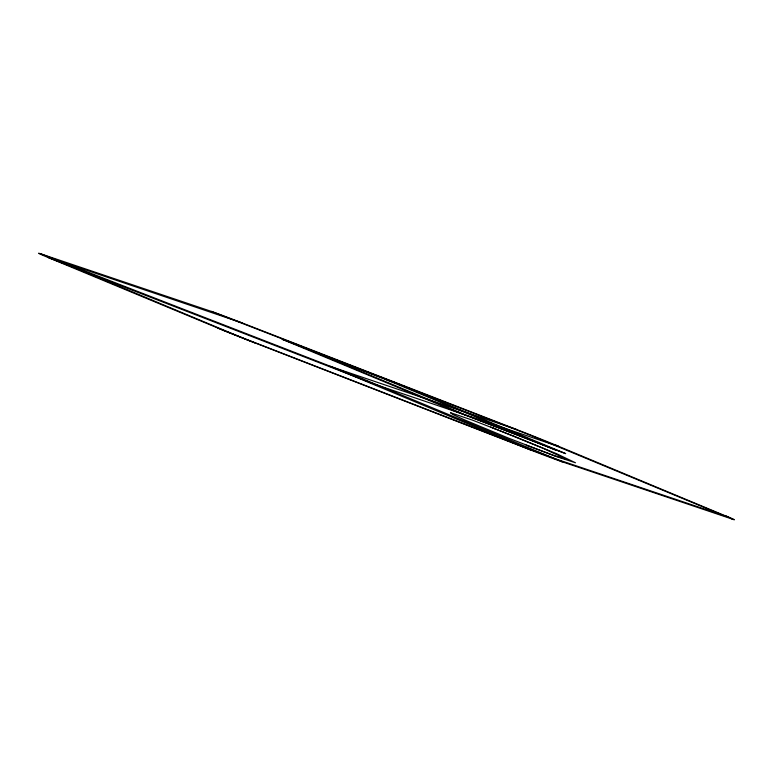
<?xml version="1.0" encoding="UTF-8"?>
<svg xmlns="http://www.w3.org/2000/svg" width="773" height="773" viewBox="0 0 773 773"><rect width="100%" height="100%" fill="white"/><g stroke="black" fill="none" stroke-linecap="round" stroke-linejoin="round"><path stroke-width="1.16" d="M241.988 322.863L55.163 259.583L247.118 339.84L530.317 449.867A43.636 0.763 21.4 0 0 561.575 461.587L562.425 461.829L362.064 378.586L41.172 253.979A43.636 0.763 21.4 0 0 48.023 257.477L224.808 330.931L524.809 447.441L556.164 459.075L728.388 517.079L555.439 444.997A43.636 0.763 21.4 0 0 517.33 429.788L242.683 323.133A43.636 0.763 21.4 0 0 211.425 311.413L41.172 253.979M561.575 461.587L732.688 519.253L532.317 436.02L211.425 311.413M282.232 339.318L396.066 383.05L565.604 453.587L451.77 409.854L282.232 339.318L386.858 379.949L556.396 450.475M386.858 379.949L396.066 383.05M451.77 409.854L565.604 453.587M516.151 429.324L329.82 366.228L530.317 449.867M526.21 445.132L555.072 455.886L566.773 459.384L543.525 448.485L492.633 427.798M48.023 257.477L375.002 384.345L558.84 446.543L555.439 444.997M291.431 342.429L460.979 412.956M490.681 427.034A39.21 0.686 21.4 0 1 495.155 428.783M724.977 515.523A43.636 0.763 21.4 0 1 731.828 519.021M255.67 343.212A43.636 0.763 21.4 0 1 217.561 328.003M450.562 412.753L452.698 414.434L464.718 419.961L508.392 438.078L555.352 456.234L575.489 462.776L556.724 453.78L514.064 436.214L472.583 420.174L450.562 412.753"/></g></svg>
